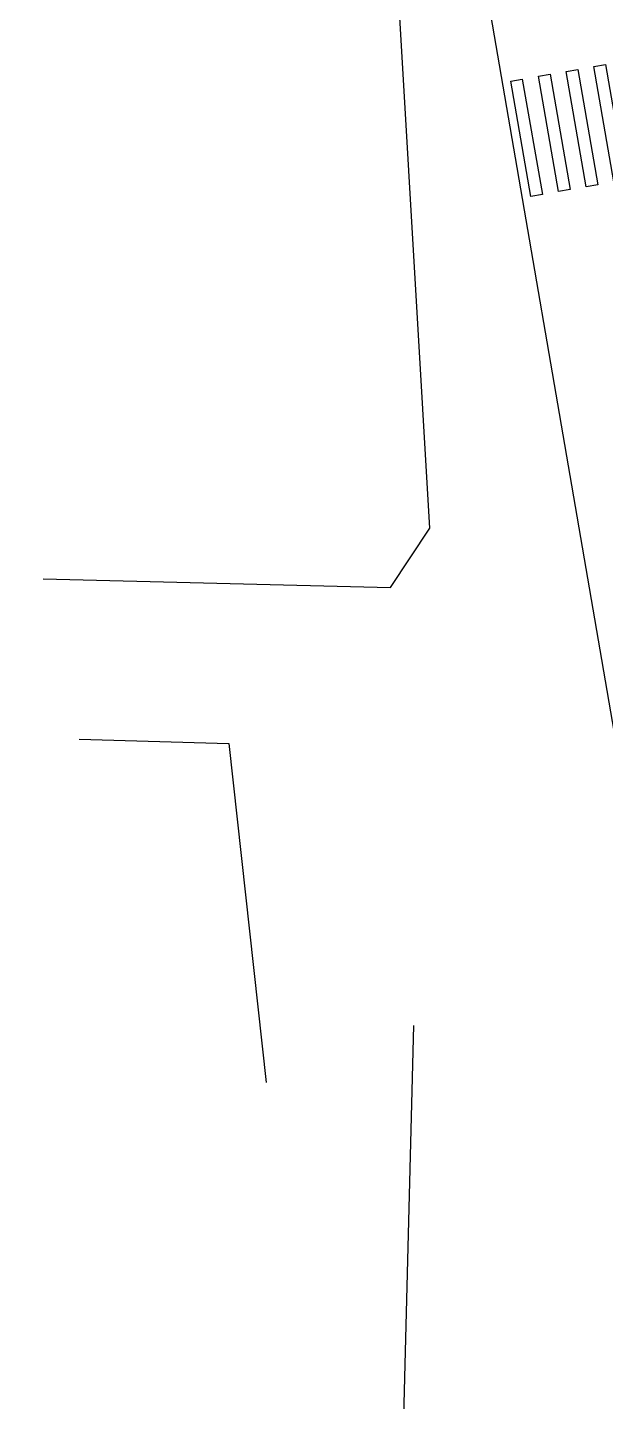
# Model space of a CAD drawing. Header units: inches. Extents: x 542650 to 544515, y 9574150 to 9574595.
# Drawn here: x 544285.1 to 544309.8, y 9574454.7 to 9574513.4 of the extents above; entities that cross this region are included whole.
import ezdxf

# ---------------------------------------------------------------- set-up
doc = ezdxf.new("R2010")
doc.units = ezdxf.units.IN
doc.header["$MEASUREMENT"] = 0
doc.layers.add('I-ARQ', color=8, linetype='Continuous')

# ---------------------------------------------------------------- blocks, each defined once
blk = doc.blocks.new('BL PRAÇA')
at = {"layer": 'I-ARQ'}
for points in [[(464335.895, 9295898.682), (464352.65, 9295895.788), (464361.279, 9295894.675), (464389.002, 9295889.378), (464435.408, 9295881.401), (464442.849, 9295879.982), (464467.587, 9295874.892), (464479.64, 9295872.047), (464490.017, 9295869.647)], [(464400.793, 9295864.088), (464400.427, 9295878.915), (464402.967, 9295880.597), (464433.496, 9295878.805), (464438.039, 9295877.92), (464444.109, 9295876.619), (464444.136, 9295871.925), (464444.332, 9295863.421)], [(464360.578, 9295879.383), (464381.725, 9295879.924)], [(464393.77, 9295872.013), (464379.297, 9295873.608)], [(464393.958, 9295865.634), (464393.77, 9295872.013)]]:
    blk.add_lwpolyline(points, dxfattribs=at)
for points in [[(464417.828, 9295888.957), (464417.742, 9295888.464), (464422.667, 9295887.603), (464422.753, 9295888.096)], [(464417.621, 9295887.775), (464417.535, 9295887.282), (464422.46, 9295886.421), (464422.546, 9295886.914)], [(464417.414, 9295886.593), (464417.328, 9295886.1), (464422.253, 9295885.239), (464422.34, 9295885.732)], [(464417.208, 9295885.411), (464417.122, 9295884.918), (464422.047, 9295884.057), (464422.133, 9295884.549)]]:
    blk.add_lwpolyline(points, close=True, dxfattribs=at)

msp = doc.modelspace()

# ---------------------------------------------------------------- block references
at = {"layer": 'I-ARQ', "xscale": -1, "rotation": 270}
msp.add_blockref('BL PRAÇA', (-8751578.329, 9110089.041), dxfattribs=at)

doc.saveas('drawing.dxf')
